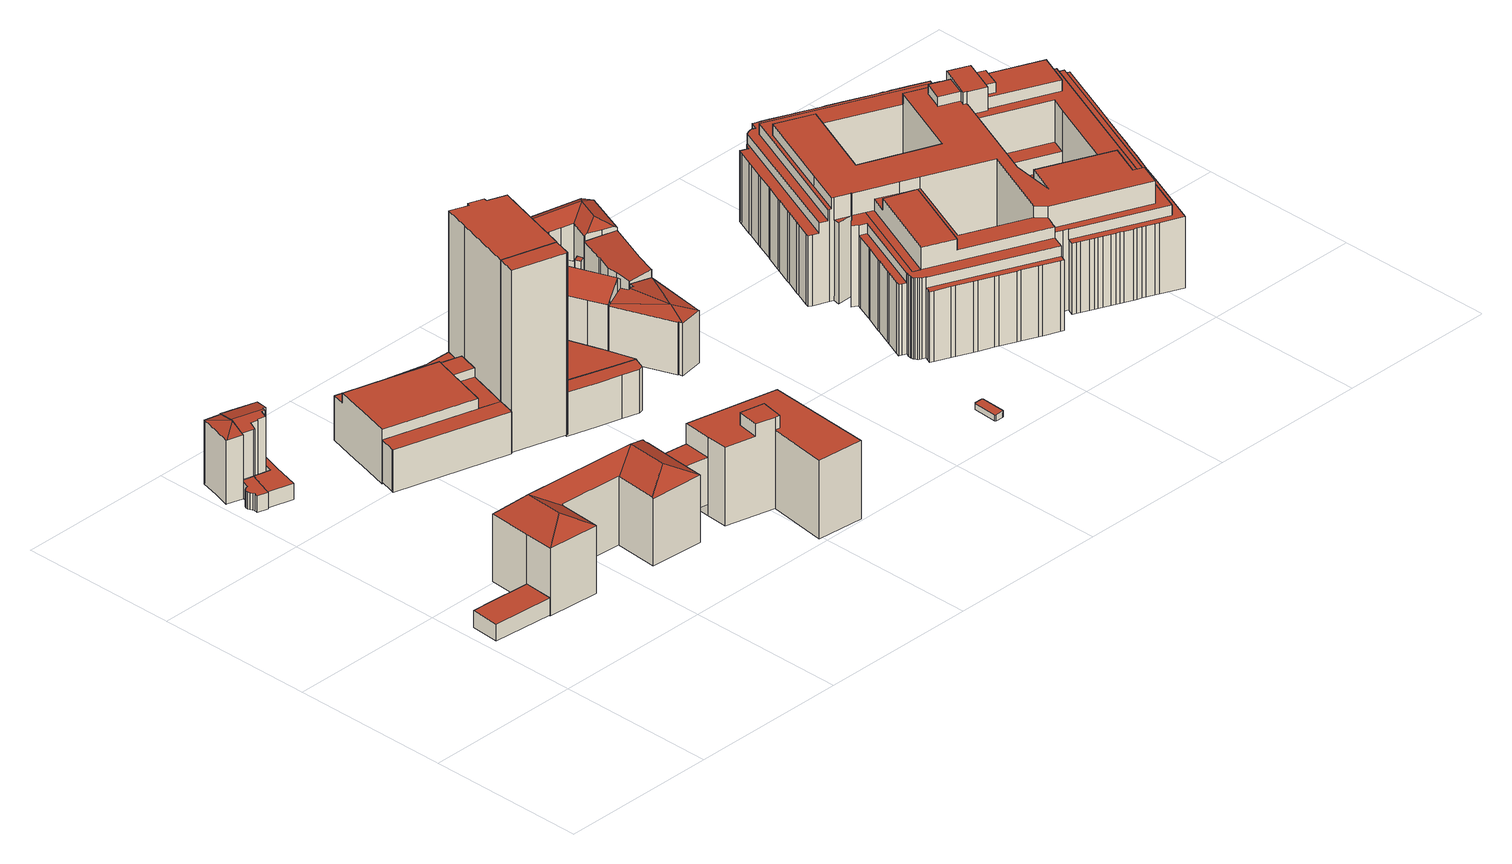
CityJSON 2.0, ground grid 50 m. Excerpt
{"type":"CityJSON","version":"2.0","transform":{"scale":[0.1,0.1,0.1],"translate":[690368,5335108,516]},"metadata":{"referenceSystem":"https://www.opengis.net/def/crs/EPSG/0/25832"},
"CityObjects":{
"building1":{"type":"Building","attributes":{"Gemeindeschluessel":"09162000","HoeheDach":"524.950","HoeheGrund":"519.699","Methode":"2000","NiedrigsteTraufeDesGebaeudes":"524.950","Geometrietyp2DReferenz":"3000","function":"31001_3091","roofType":"1000","measuredHeight":5.25},"geometry":[{"type":"MultiSurface","lod":"2","boundaries":[[[0,1,2,3,4,5]],[[6,7,8,9,10,11]],[[10,1,0,11]],[[11,0,5,6]],[[6,5,4,7]],[[7,4,3,8]],[[9,2,1,10]],[[8,3,2,9]]],"semantics":{"surfaces":[{"type":"RoofSurface"},{"type":"GroundSurface"},{"type":"WallSurface"}],"values":[0,1,2,2,2,2,2,2]}}]},
"building2":{"type":"Building","attributes":{"Gemeindeschluessel":"09162000","HoeheDach":"523.819","HoeheGrund":"518.450","Methode":"1000","NiedrigsteTraufeDesGebaeudes":"523.819","Geometrietyp2DReferenz":"3000","function":"31001_9998","roofType":"1000","measuredHeight":5.37},"geometry":[{"type":"MultiSurface","lod":"2","boundaries":[[[12,13,14,15]],[[16,17,18,19]],[[19,18,13,12]],[[20,21,17,16]],[[22,23,24,25]],[[26,27,28,29]],[[28,27,14,13,18,17,21,30,31,24,23,32,33,34]],[[35,31,30,36]],[[37,34,33,38]],[[36,30,21,20]],[[39,32,23,22]],[[25,24,31,35]],[[38,33,32,39]],[[29,28,34,37]],[[37,38,39,22,25,35,36,20,16,19,12,15,26,29]],[[15,14,27,26]]],"semantics":{"surfaces":[{"type":"WallSurface"},{"type":"RoofSurface"},{"type":"GroundSurface"}],"values":[0,0,0,0,0,0,1,0,0,0,0,0,0,0,2,0]}}]},
"building3":{"type":"Building","attributes":{"Gemeindeschluessel":"09162000","HoeheDach":"539.928","HoeheGrund":"518.290","Methode":"2000","NiedrigsteTraufeDesGebaeudes":"538.557","Geometrietyp2DReferenz":"3000","function":"31001_9998","roofType":"2100","measuredHeight":21.64,"storeysAboveGround":1},"geometry":[{"type":"MultiSurface","lod":"2","boundaries":[[[40,41,42,43]],[[44,45,46,43,42,47,48,49]],[[50,51,52,53]],[[54,55,41,40,56,57]],[[58,48,47,41,55,54]],[[44,49,51,50]],[[47,42,41]],[[52,51,49,48,58]],[[59,53,52,58,54,57]],[[46,45,44,50,53,59,57,56,40,43]]],"semantics":{"surfaces":[{"type":"WallSurface"},{"type":"RoofSurface"},{"type":"GroundSurface"}],"values":[0,0,0,0,1,0,1,1,0,2]}}]},
"building4":{"type":"Building","attributes":{"Gemeindeschluessel":"09162000","HoeheDach":"523.912","HoeheGrund":"518.830","Methode":"1000","NiedrigsteTraufeDesGebaeudes":"523.912","Geometrietyp2DReferenz":"3000","function":"31001_9998","roofType":"1000","measuredHeight":5.08},"geometry":[{"type":"MultiSurface","lod":"2","boundaries":[[[60,61,62,63,64,65]],[[66,67,68,69]],[[70,71,72,73]],[[74,61,60,65,75,76,66,69,70,73,77,78,79]],[[73,72,80,77]],[[63,62,81,82,83,80,72,71,68,67,84,85,64]],[[61,74,79,82,81,62]],[[76,84,67,66]],[[64,85,84,76,75,65]],[[69,68,71,70]],[[77,80,83,78]],[[78,83,82,79]]],"semantics":{"surfaces":[{"type":"WallSurface"},{"type":"GroundSurface"},{"type":"RoofSurface"}],"values":[0,0,0,1,0,2,0,0,0,0,0,0]}}]},
"building5":{"type":"Building","attributes":{"Gemeindeschluessel":"09162000","HoeheDach":"539.920","HoeheGrund":"518.340","Methode":"2000","NiedrigsteTraufeDesGebaeudes":"538.572","Geometrietyp2DReferenz":"3000","function":"31001_9998","roofType":"3100","measuredHeight":21.58,"storeysAboveGround":6},"geometry":[{"type":"MultiSurface","lod":"2","boundaries":[[[86,87,88,89]],[[90,91,92,93]],[[94,95,96,97]],[[98,99,100,101,102,103]],[[43,42,87,86]],[[104,105,42,43,106,44]],[[93,92,107,50]],[[108,100,99,98,94,97,109,110,111,90,93,50,44,106,43,86,89,112,113]],[[110,114,115,111]],[[89,88,116,112]],[[108,117,101,100]],[[50,107,104,44]],[[113,118,117,108]],[[92,91,115,114,119,96,95,103,102,105,104,107]],[[112,116,118,113]],[[109,119,114,110]],[[97,96,119,109]],[[98,103,95,94]],[[102,101,117,118,116,88,87,42,105]],[[111,115,91,90]]],"semantics":{"surfaces":[{"type":"WallSurface"},{"type":"GroundSurface"},{"type":"RoofSurface"}],"values":[0,0,0,0,0,0,0,1,0,0,0,0,0,2,0,0,0,0,2,0]}}]},
"building6":{"type":"Building","attributes":{"Gemeindeschluessel":"09162000","HoeheDach":"545.720","HoeheGrund":"519.269","Methode":"2000","NiedrigsteTraufeDesGebaeudes":"528.050","Geometrietyp2DReferenz":"3000","function":"31001_3091","roofType":"3100","measuredHeight":26.45,"storeysAboveGround":4},"geometry":[{"type":"MultiSurface","lod":"2","boundaries":[[[120,121,122,123]],[[124,125,126,127,128,129]],[[130,126,125,131]],[[132,133,134,135]],[[136,137,138,139]],[[140,141,133,132]],[[142,143,144,145]],[[146,147,148,149]],[[136,150,151,152,137]],[[153,154,155,156]],[[156,155,157,158]],[[159,160,161,162]],[[124,129,163,164]],[[123,122,147,146]],[[165,166,167,168]],[[165,169,170,171,172,166]],[[173,174,175,145,144]],[[176,177,178,121,120]],[[179,180,181,182]],[[183,184,185,186,187,167,166,172]],[[176,188,184,183,189,177]],[[190,134,133,141,191,148,147,122,121]],[[192,193,194,195]],[[175,174,154,153]],[[131,161,160,130]],[[172,171,189,183]],[[163,129,128,196,197,198]],[[182,135,134,190,199,179]],[[200,187,186,201]],[[142,198,197,143]],[[157,193,192,158]],[[121,178,199,190]],[[149,148,191,202]],[[203,159,162,164,163,198,142,145,175,153,156,158,192,195,169,165,168,200,201,204,188,176,120,123,146,149,202,140,132,135,182,181,150,136,139,205]],[[201,186,185,204]],[[206,196,128,127]],[[159,203,207,160]],[[126,152,151,180,179,199,178,177,189,171,170,194,193,157,155,154,174,173,127]],[[206,127,173,144,143]],[[131,125,124,164,162,161]],[[139,138,208,205]],[[202,191,141,140]],[[204,185,184,188]],[[181,180,151,150]],[[195,194,170,169]],[[130,160,207,208,138,137,152,126]],[[168,167,187,200]],[[197,196,206,143]],[[207,203,205,208]]],"semantics":{"surfaces":[{"type":"WallSurface"},{"type":"RoofSurface"},{"type":"GroundSurface"}],"values":[0,1,1,0,0,0,0,0,0,0,0,0,0,0,0,0,0,0,0,1,0,1,0,0,1,0,0,0,0,0,0,0,0,2,0,1,0,1,1,0,0,0,0,0,0,1,0,1,0]}}]},
"building7":{"type":"Building","attributes":{"Gemeindeschluessel":"09162000","HoeheDach":"532.484","HoeheGrund":"519.090","Methode":"1000","NiedrigsteTraufeDesGebaeudes":"532.484","Geometrietyp2DReferenz":"3000","function":"31001_9998","roofType":"1000","measuredHeight":13.39},"geometry":[{"type":"MultiSurface","lod":"2","boundaries":[[[209,210,211,212]],[[213,214,215,216]],[[217,218,219,220]],[[221,220,219,222,214,213]],[[214,222,219,218,223,211,210,215]],[[216,215,210,209]],[[224,223,218,217]],[[212,211,223,224]],[[220,221,213,216,209,212,224,217]]],"semantics":{"surfaces":[{"type":"WallSurface"},{"type":"RoofSurface"},{"type":"GroundSurface"}],"values":[0,0,0,0,1,0,0,0,2]}}]},
"building8":{"type":"Building","attributes":{"Gemeindeschluessel":"09162000","HoeheDach":"535.836","HoeheGrund":"518.490","Methode":"2000","NiedrigsteTraufeDesGebaeudes":"532.509","Geometrietyp2DReferenz":"3000","function":"31001_9998","roofType":"1000","measuredHeight":17.35,"storeysAboveGround":3},"geometry":[{"type":"MultiSurface","lod":"2","boundaries":[[[225,226,227,228,229,230,231,232,233,234,235,236,237,238,239,240,241,242]],[[229,218,223,230]],[[238,243,244,239]],[[245,246,247,248,249,250,251]],[[252,243,238,237,236,253]],[[254,255,256,257,258,253,236,235,234,233,232]],[[229,228,227,259,260,261,218]],[[262,249,248,263,264,265,266,258,257]],[[227,226,225,242,267,268,264,263,259]],[[251,250,249,262,257,256,255,254]],[[260,259,263,248,247]],[[231,230,223,245,251,254,232]],[[266,265,264,268,267,269,270,244,243,252,253,258]],[[270,269,267,242,241,240,239,244]],[[223,218,261,246,245]],[[261,260,247,246]]],"semantics":{"surfaces":[{"type":"GroundSurface"},{"type":"WallSurface"},{"type":"RoofSurface"}],"values":[0,1,1,1,1,1,1,1,1,2,2,1,2,1,2,1]}}]},
"building9":{"type":"Building","attributes":{"Gemeindeschluessel":"09162000","HoeheDach":"535.146","HoeheGrund":"520.124","Methode":"1000","NiedrigsteTraufeDesGebaeudes":"535.146","Geometrietyp2DReferenz":"3000","function":"31001_3091","roofType":"1000","measuredHeight":15.02,"storeysAboveGround":3},"geometry":[{"type":"MultiSurface","lod":"2","boundaries":[[[271,272,273,274]],[[275,276,274,273]],[[271,274,276,277]],[[272,271,277,278]],[[278,277,276,275]],[[273,272,278,275]]],"semantics":{"surfaces":[{"type":"WallSurface"},{"type":"RoofSurface"},{"type":"GroundSurface"}],"values":[0,0,1,0,0,2]}}]},
"building10":{"type":"Building","attributes":{"Gemeindeschluessel":"09162000","HoeheDach":"577.444","HoeheGrund":"519.500","Methode":"1000","NiedrigsteTraufeDesGebaeudes":"577.444","Geometrietyp2DReferenz":"3000","function":"31001_9998","roofType":"1000","measuredHeight":57.94},"geometry":[{"type":"MultiSurface","lod":"2","boundaries":[[[279,280,281,282,283,284,285]],[[286,281,280,287]],[[288,282,281,286]],[[289,290,291,288,286,287,292]],[[290,284,283,291]],[[287,280,279,292]],[[289,285,284,290]],[[292,279,285,289]],[[291,283,282,288]]],"semantics":{"surfaces":[{"type":"RoofSurface"},{"type":"WallSurface"},{"type":"GroundSurface"}],"values":[0,1,1,2,1,1,1,1,1]}}]},
"building11":{"type":"Building","attributes":{"Gemeindeschluessel":"09162000","HoeheDach":"545.590","HoeheGrund":"516.567","Methode":"2000","NiedrigsteTraufeDesGebaeudes":"541.628","Geometrietyp2DReferenz":"3000","function":"31001_3091","roofType":"1000","measuredHeight":29.02,"storeysAboveGround":6},"geometry":[{"type":"MultiSurface","lod":"2","boundaries":[[[293,294,295,296,297]],[[298,299,295,294,300,301]],[[302,303,304,305]],[[306,307,299,298,302,305,308]],[[309,310,306,308]],[[311,312,293,297]],[[300,294,293,312]],[[306,310,313,307]],[[301,303,302,298]],[[309,308,305,304]],[[311,297,296,314]],[[311,314,315,313,310,309,304,303,301,300,312]],[[314,296,295,315]],[[299,307,313,315,295]]],"semantics":{"surfaces":[{"type":"RoofSurface"},{"type":"WallSurface"},{"type":"GroundSurface"}],"values":[0,1,1,2,1,1,1,1,1,1,1,0,1,1]}}]},
"building12":{"type":"Building","attributes":{"Gemeindeschluessel":"09162000","HoeheDach":"577.497","HoeheGrund":"518.710","Methode":"1000","NiedrigsteTraufeDesGebaeudes":"577.497","Geometrietyp2DReferenz":"3000","function":"31001_9998","roofType":"1000","measuredHeight":58.79,"storeysAboveGround":16},"geometry":[{"type":"MultiSurface","lod":"2","boundaries":[[[316,317,318,319]],[[320,321,322,323]],[[324,325,326,327]],[[328,329,330,318,317,322,321,331,326,325,332]],[[333,328,332,334]],[[323,322,317,316]],[[334,332,325,324]],[[319,318,330,335]],[[334,324,327,336,320,323,316,319,335,337,333]],[[335,330,329,337]],[[327,326,331,336]],[[336,331,321,320]],[[337,329,328,333]]],"semantics":{"surfaces":[{"type":"WallSurface"},{"type":"RoofSurface"},{"type":"GroundSurface"}],"values":[0,0,0,1,0,0,0,0,2,0,0,0,0]}}]},
"building13":{"type":"Building","attributes":{"Gemeindeschluessel":"09162000","HoeheDach":"532.474","HoeheGrund":"518.587","Methode":"1000","NiedrigsteTraufeDesGebaeudes":"532.474","Geometrietyp2DReferenz":"3000","function":"31001_9998","roofType":"1000","measuredHeight":13.89},"geometry":[{"type":"MultiSurface","lod":"2","boundaries":[[[338,339,340,341,342,343,344,345,346]],[[347,341,340,348]],[[349,343,342,350]],[[346,345,344,351,352,353]],[[348,340,339,354]],[[351,344,343,349]],[[350,342,341,347]],[[347,348,354,355,353,352,351,349,350]],[[355,354,339,338,346,353]]],"semantics":{"surfaces":[{"type":"RoofSurface"},{"type":"WallSurface"},{"type":"GroundSurface"}],"values":[0,1,1,1,1,1,1,2,1]}}]},
"building14":{"type":"Building","attributes":{"Gemeindeschluessel":"09162000","HoeheDach":"532.646","HoeheGrund":"518.720","Methode":"1000","NiedrigsteTraufeDesGebaeudes":"532.646","Geometrietyp2DReferenz":"3000","function":"31001_9998","roofType":"1000","measuredHeight":13.93,"storeysAboveGround":3},"geometry":[{"type":"MultiSurface","lod":"2","boundaries":[[[316,356,357,323]],[[358,335,359,360,361,319]],[[319,361,356,316]],[[362,363,364,365,366,367]],[[368,369,370,371]],[[372,373,374,375,364,363]],[[323,357,376,320]],[[376,357,356,361,360,359,377,370,369,373,372,363,362,367,378,379]],[[336,379,378,380]],[[371,370,377,337]],[[320,376,379,336]],[[380,378,367,366]],[[377,359,335,337]],[[371,337,335,358,319,316,323,320,336,380,366,365,364,375,374,368]],[[374,373,369,368]]],"semantics":{"surfaces":[{"type":"WallSurface"},{"type":"RoofSurface"},{"type":"GroundSurface"}],"values":[0,0,0,0,0,0,0,1,0,0,0,0,0,2,0]}}]},
"building15":{"type":"Building","attributes":{"Gemeindeschluessel":"09162000","HoeheDach":"540.760","HoeheGrund":"518.610","Methode":"2000","NiedrigsteTraufeDesGebaeudes":"521.775","Geometrietyp2DReferenz":"3000","function":"31001_9998","roofType":"3100","measuredHeight":22.15,"storeysAboveGround":6},"geometry":[{"type":"MultiSurface","lod":"2","boundaries":[[[381,382,383,384]],[[385,386,387,388,389]],[[390,391,389,388]],[[392,393,382,381]],[[394,395,386,385]],[[396,397,393,392]],[[398,399,400,401]],[[402,403,404,405,406]],[[407,408,409,410]],[[389,391,411,400,399,412,394,385]],[[401,411,391,390]],[[397,413,404,403]],[[414,415,413,397,396]],[[416,417,418,419]],[[387,386,403,402]],[[400,411,401]],[[409,420,421,422,410]],[[423,424,425,426]],[[427,428,424,423]],[[427,429,430,431,428]],[[387,402,406,414,396,392,381,384,432,429,427,423,426,433,407,410,422,421,434,435,416,419,436,398,401,390,388]],[[409,408,437,425,424,428,431,438,439,420]],[[426,425,437,433]],[[384,383,440,432]],[[436,412,399,398]],[[416,435,434,439,438,417]],[[413,415,405,404]],[[436,419,418,395,394,412]],[[432,440,430,429]],[[406,405,415,414]],[[431,430,440,383,382,393,397,403,386,395,418,417,438]],[[421,420,439,434]],[[433,437,408,407]]],"semantics":{"surfaces":[{"type":"WallSurface"},{"type":"RoofSurface"},{"type":"GroundSurface"}],"values":[0,0,0,0,0,0,0,0,0,1,0,0,0,0,0,0,0,0,0,0,2,1,0,0,0,0,1,0,0,0,1,0,0]}}]},
"building16":{"type":"Building","attributes":{"Gemeindeschluessel":"09162000","HoeheDach":"536.750","HoeheGrund":"518.686","Methode":"2000","NiedrigsteTraufeDesGebaeudes":"535.343","Geometrietyp2DReferenz":"3000","function":"31001_9998","roofType":"3200","measuredHeight":18.06,"storeysAboveGround":5},"geometry":[{"type":"MultiSurface","lod":"2","boundaries":[[[441,442,443,444]],[[445,442,446,447,448,449]],[[445,449,450,451,452,453]],[[454,455,456,457]],[[458,451,450,459]],[[460,444,443,461,462]],[[463,459,450,449,448]],[[464,452,451,458]],[[465,447,446,466]],[[467,468,469,445,453,470,471,456,455]],[[472,468,467,473]],[[466,446,442,441]],[[472,460,462,469,468]],[[457,456,471,474]],[[462,461,445,469]],[[464,475,470,453,452]],[[474,471,470,475]],[[473,467,455,454]],[[460,472,473,454,457,474,475,464,458,459,463,465,466,441,444]],[[461,443,442,445]],[[463,448,447,465]]],"semantics":{"surfaces":[{"type":"WallSurface"},{"type":"RoofSurface"},{"type":"GroundSurface"}],"values":[0,1,1,0,0,0,0,0,0,1,0,0,0,0,1,0,0,0,2,1,0]}}]},
"building17":{"type":"Building","attributes":{"Gemeindeschluessel":"09162000","HoeheDach":"522.110","HoeheGrund":"518.819","Methode":"2000","NiedrigsteTraufeDesGebaeudes":"522.110","Geometrietyp2DReferenz":"3000","function":"31001_2000","roofType":"1000","measuredHeight":3.29,"storeysAboveGround":1},"geometry":[{"type":"MultiSurface","lod":"2","boundaries":[[[476,477,478,479]],[[479,478,480,481]],[[482,483,484,485]],[[486,482,485,476,479,481,487,488]],[[481,480,489,487]],[[483,490,491,489,480,478,477,484]],[[488,491,490,486]],[[485,484,477,476]],[[486,490,483,482]],[[487,489,491,488]]],"semantics":{"surfaces":[{"type":"WallSurface"},{"type":"GroundSurface"},{"type":"RoofSurface"}],"values":[0,0,0,1,0,2,0,0,0,0]}}]},
"building18":{"type":"Building","attributes":{"Gemeindeschluessel":"09162000","HoeheDach":"522.070","HoeheGrund":"518.675","Methode":"1000","NiedrigsteTraufeDesGebaeudes":"522.070","Geometrietyp2DReferenz":"3000","function":"31001_2000","roofType":"9999","measuredHeight":3.4,"storeysAboveGround":1},"geometry":[{"type":"MultiSurface","lod":"2","boundaries":[[[492,493,494,495]],[[480,489,491,496,497,494,493,498]],[[499,492,495,500,501,502,503,504]],[[501,496,491,502]],[[495,494,497,500]],[[503,489,480,504]],[[502,491,489,503]],[[499,498,493,492]],[[504,480,498,499]],[[500,497,496,501]]],"semantics":{"surfaces":[{"type":"WallSurface"},{"type":"RoofSurface"},{"type":"GroundSurface"}],"values":[0,1,2,0,0,0,0,0,0,0]}}]},
"building19":{"type":"Building","attributes":{"Gemeindeschluessel":"09162000","HoeheDach":"521.227","HoeheGrund":"518.720","Methode":"3100","NiedrigsteTraufeDesGebaeudes":"521.227","Geometrietyp2DReferenz":"3000","function":"31001_2000","roofType":"1000","measuredHeight":2.51,"storeysAboveGround":1},"geometry":[{"type":"MultiSurface","lod":"2","boundaries":[[[502,501,505,506,466]],[[507,508,466,506]],[[508,507,509,510,511]],[[511,510,501,502]],[[509,507,506,505]],[[510,509,505,501]],[[508,511,502,466]]],"semantics":{"surfaces":[{"type":"GroundSurface"},{"type":"WallSurface"},{"type":"RoofSurface"}],"values":[0,1,2,1,1,1,1]}}]},
"building20":{"type":"Building","attributes":{"Gemeindeschluessel":"09162000","HoeheDach":"538.327","HoeheGrund":"518.700","Methode":"2000","NiedrigsteTraufeDesGebaeudes":"537.087","Geometrietyp2DReferenz":"3000","function":"51009_1610","roofType":"2100","measuredHeight":19.63},"geometry":[{"type":"MultiSurface","lod":"2","boundaries":[[[512,513,514,515]],[[515,516,517,512]],[[513,518,519,514]],[[514,519,516,515]],[[512,517,518,513]],[[516,519,518,517]]],"semantics":{"surfaces":[{"type":"GroundSurface"},{"type":"WallSurface"},{"type":"RoofSurface"}],"values":[0,1,1,1,1,2]}}]},
"building21":{"type":"Building","attributes":{"Gemeindeschluessel":"09162000","HoeheDach":"522.060","HoeheGrund":"518.661","Methode":"2000","NiedrigsteTraufeDesGebaeudes":"521.660","Geometrietyp2DReferenz":"3000","function":"31001_2000","roofType":"1000","measuredHeight":3.4,"storeysAboveGround":1},"geometry":[{"type":"MultiSurface","lod":"2","boundaries":[[[493,520,521,522,523,524]],[[525,524,523,526]],[[526,523,522,527]],[[528,521,520,495]],[[495,520,493,492]],[[527,522,521,528]],[[495,492,525,526,527,528]],[[492,493,524,525]]],"semantics":{"surfaces":[{"type":"RoofSurface"},{"type":"WallSurface"},{"type":"GroundSurface"}],"values":[0,1,1,1,1,1,2,1]}}]},
"building22":{"type":"Building","attributes":{"Gemeindeschluessel":"09162000","HoeheDach":"537.926","HoeheGrund":"518.534","Methode":"2000","NiedrigsteTraufeDesGebaeudes":"522.233","Geometrietyp2DReferenz":"3000","function":"31001_9998","roofType":"1000","measuredHeight":19.39,"storeysAboveGround":6},"geometry":[{"type":"MultiSurface","lod":"2","boundaries":[[[529,530,531,532,533,534,535,536,537,538,539,540,541]],[[542,531,530,543]],[[544,545,546,547,548,549,550,551,552,553,554]],[[555,537,536,556]],[[557,533,532,558]],[[542,543,559,560,561,562,563,564,565,566,567,568,569,570,555,556,571,572,557,558]],[[571,535,534,572]],[[562,546,545,563]],[[568,551,550,569]],[[564,544,554,565]],[[559,529,541,560]],[[566,553,552,567]],[[560,541,540,561]],[[565,554,553,566]],[[567,552,551,568]],[[569,550,549,570]],[[529,559,543,530]],[[572,534,533,557]],[[563,545,544,564]],[[547,539,538,548]],[[556,536,535,571]],[[555,570,549,548,538,537]],[[562,561,540,539,547,546]],[[531,542,558,532]]],"semantics":{"surfaces":[{"type":"RoofSurface"},{"type":"WallSurface"},{"type":"GroundSurface"}],"values":[0,1,0,1,1,2,1,1,1,1,1,1,1,1,1,1,1,1,1,1,1,1,1,1]}}]},
"building23":{"type":"Building","attributes":{"Gemeindeschluessel":"09162000","HoeheDach":"522.680","HoeheGrund":"518.640","Methode":"2000","NiedrigsteTraufeDesGebaeudes":"522.680","Geometrietyp2DReferenz":"3000","function":"51009_1610","roofType":"1000","measuredHeight":4.04},"geometry":[{"type":"MultiSurface","lod":"2","boundaries":[[[573,574,575,576,577]],[[576,578,579,577]],[[574,580,581,575]],[[575,581,578,576]],[[573,582,580,574]],[[579,578,581,580,582]],[[577,579,582,573]]],"semantics":{"surfaces":[{"type":"GroundSurface"},{"type":"WallSurface"},{"type":"RoofSurface"}],"values":[0,1,1,1,1,2,1]}}]},
"building24":{"type":"Building","attributes":{"Gemeindeschluessel":"09162000","HoeheDach":"521.210","HoeheGrund":"519.200","Methode":"2000","NiedrigsteTraufeDesGebaeudes":"521.210","Geometrietyp2DReferenz":"3000","function":"51009_1610","roofType":"1000","measuredHeight":2.01},"geometry":[{"type":"MultiSurface","lod":"2","boundaries":[[[583,584,585,586]],[[586,585,587,588]],[[589,590,583,586,588,591,592,593]],[[588,587,594,591]],[[595,596,594,587,585,584,597,598]],[[590,597,584,583]],[[589,598,597,590]],[[592,596,595,593]],[[593,595,598,589]],[[591,594,596,592]]],"semantics":{"surfaces":[{"type":"WallSurface"},{"type":"GroundSurface"},{"type":"RoofSurface"}],"values":[0,0,1,0,2,0,0,0,0,0]}}]},
"building25":{"type":"Building","attributes":{"Gemeindeschluessel":"09162000","HoeheDach":"541.510","HoeheGrund":"518.361","Methode":"2000","NiedrigsteTraufeDesGebaeudes":"522.062","Geometrietyp2DReferenz":"3000","function":"31001_9998","roofType":"3100","measuredHeight":23.15,"storeysAboveGround":6},"geometry":[{"type":"MultiSurface","lod":"2","boundaries":[[[599,600,601,602,603,604,605,606,607,608,609,610,611,612,613,614]],[[615,616,617]],[[618,619,620,621]],[[622,623,608,607]],[[610,624,625,611]],[[603,626,627,604]],[[609,628,624,610]],[[629,630,631,615,617]],[[613,616,615,614]],[[601,600,632,633,634]],[[622,620,619,617,635,624,628,623]],[[636,605,604,627]],[[607,606,637,638,621,620,622]],[[639,635,617,616]],[[629,617,619,640,634,633]],[[600,599,631,630,632]],[[636,627,626,641,638,637]],[[641,642,643,618,621,638]],[[643,640,619,618]],[[608,623,628,609]],[[626,603,602,642,641]],[[611,625,639,612]],[[631,599,614,615]],[[602,601,634,640,643,642]],[[639,616,613,612]],[[632,630,629,633]],[[635,639,625,624]],[[605,636,637,606]]],"semantics":{"surfaces":[{"type":"GroundSurface"},{"type":"RoofSurface"},{"type":"WallSurface"}],"values":[0,1,2,2,2,2,2,1,2,2,1,2,2,1,1,2,1,1,2,2,2,2,2,2,2,1,1,2]}}]},
"building26":{"type":"Building","attributes":{"name":"Berufsfachschule, Parkhaus Elisenhof","Gemeindeschluessel":"09162000","HoeheDach":"554.610","HoeheGrund":"517.770","Methode":"2000","NiedrigsteTraufeDesGebaeudes":"520.480","Geometrietyp2DReferenz":"3000","function":"31001_9998","roofType":"1000","measuredHeight":36.84,"storeysAboveGround":7},"geometry":[{"type":"MultiSurface","lod":"2","boundaries":[[[644,645,646,647,648,649]],[[650,651,652,653]],[[654,655,656,657]],[[658,659,660,661]],[[662,663,664,665]],[[666,667,668,669]],[[670,671,672,673]],[[674,675,676,677]],[[678,679,680,681]],[[674,677,682,683,684,685,686,687,688,689,690,654,657,691,692,693,694,695,696,697,645,644,698,699,700,701,702,703,704,705,706,707,708,709,710,711,712,713,714,715,716,717,718,719,720,721,722,723,670,673,724,725,726,727,728,729,730,731,732,733,734,735,736,737,650,653,738,739,740,741,742,743,744,745,746,747,748,749,678,681,750,751,752,753,662,665,754,755,756,757,758,759,760,761,762,763,764,765,766,767,768,769,770,771,772,773,774,775,776,777,778,779,780,781,782,783,784,785,786,787,788,789,790,791,792,793,794,795,796,797,798,799,800,801,802,803,804,805,806,807,808,809,810,811,812,813,814,815,816,817,818,819,820,821,822]],[[814,823,824,815]],[[801,825,826,802]],[[761,827,828,762]],[[829,830,831,832]],[[833,834,835,836]],[[776,837,838,777]],[[839,838,837,840,841,842,843,844,845,846,847,848,849,850,824,823,851,852,853,854,855,856,857,858,859,860,861,826,825,862,863,864,865,866,867,868,869,870,871,872,873,874,875,876,877,878,879,880,881,882]],[[807,857,856,808]],[[883,884,885,886]],[[887,888,889,890,891]],[[789,873,872,790]],[[722,721,892,893,894,895]],[[803,861,860,804]],[[790,872,871,791]],[[671,896,897,898,899,652,651,900,901,902,903,904,905,906,907,908,909,910,911,912,913,672]],[[811,853,852,812]],[[914,915,916,917]],[[918,919,920,921,922]],[[840,923,924,841]],[[925,926,927,928]],[[896,929,930,897]],[[931,932,933,934,935,936,937,938]],[[939,940,941,942]],[[730,907,906,731]],[[943,944,934,933,945,946,947,948,949,950,951,952,953,954,955,956,957,958,959,649,648,960,961]],[[914,917,962,963]],[[964,965,966,967,968,969,970,971,972,973,974,975,976]],[[794,868,867,795]],[[700,957,956,701]],[[709,976,975,710]],[[831,977,978,979,832]],[[830,980,977,831]],[[782,880,879,783]],[[714,971,970,715]],[[699,958,957,700]],[[836,835,981,982,983,984,916,915]],[[768,985,986,769]],[[809,855,854,810]],[[758,987,988,759]],[[693,989,990,694]],[[816,850,849,817]],[[780,882,881,781]],[[740,991,992,741]],[[993,994,834,833]],[[806,858,857,807]],[[928,927,995,996]],[[705,952,951,706]],[[936,997,943,998,999,1000,937]],[[785,877,876,786]],[[1001,1002,1003,660,659,886]],[[728,909,908,729]],[[698,959,958,699]],[[1004,1005,1006,1007]],[[683,1008,1009,684]],[[770,1010,1011,771]],[[765,1012,1013,766]],[[681,680,1014,750]],[[784,878,877,785]],[[776,775,1015,923,840,837]],[[764,1016,1012,765]],[[812,852,851,813]],[[1017,1004,1007,1018]],[[754,1019,1020,755]],[[1021,887,891,1022,676,675,1023,1024,924,923,1015,1025,1026]],[[796,866,865,797]],[[1027,1028,1029,1030]],[[797,865,864,798]],[[935,934,944,1031]],[[712,973,972,713]],[[766,1013,1032,767]],[[791,871,870,792]],[[763,1033,1016,764]],[[941,940,1034,1035,1036,1017,1018,1037]],[[1038,1009,1008,1039,890,1040,1041,921,938,937,1000,1042,1043]],[[710,975,974,711]],[[682,1039,1008,683]],[[841,924,1024,842]],[[752,1044,1045,753]],[[775,774,1046,1047,1025,1015]],[[732,905,904,733]],[[685,1048,1049,686]],[[832,979,1050,829]],[[757,1051,987,758]],[[716,969,968,717]],[[690,1052,655,654]],[[839,882,780,779,778]],[[1042,1053,1054,1043]],[[921,920,931,938]],[[942,941,1037,1055]],[[1056,1041,1040,1057]],[[787,875,874,788]],[[706,951,950,707]],[[718,717,968,967,947,946]],[[753,1045,663,662]],[[818,848,847,819]],[[657,656,1058,691]],[[735,902,901,736]],[[708,707,950,949,965,964]],[[741,992,1059,742]],[[810,854,853,811]],[[1060,1061,894,893]],[[685,684,1009,1038,961,960,1062,1048]],[[658,661,1063,1064]],[[727,910,909,728]],[[697,1065,646,645]],[[795,867,866,796]],[[713,972,971,714]],[[883,886,659,658,1064]],[[733,904,903,734]],[[1066,1067,666,669]],[[1025,1047,1068,1026]],[[661,660,1003,1063]],[[743,1069,1070,744]],[[674,822,844,843,1023,675]],[[1071,1072,994,993,1073]],[[1057,918,922,1056]],[[1035,1006,1005,1036]],[[756,1074,1051,757]],[[887,1021,1075,1076,1077,888]],[[931,920,919,1078,889,888,1077,995,927,926,1079,1080,993,833,836,915,914,963,983,982,1081,1050,979,978,1029,1028,1082,895,894,1061,1083,932]],[[773,1084,1046,774]],[[737,900,651,650]],[[808,856,855,809]],[[760,1085,827,761]],[[703,954,953,704]],[[759,988,1085,760]],[[762,828,1033,763]],[[715,970,969,716]],[[1086,1087,1088,1089]],[[704,953,952,705]],[[793,869,868,794]],[[694,990,1090,695]],[[1054,1053,999,998]],[[963,962,984,983]],[[1091,1090,990,989,1092,1058,656,655,1052,1093,1094,1095,1049,1048,1062,647,646,1065]],[[1000,999,1053,1042]],[[740,739,898,897,930,991]],[[682,677,676,1022,1039]],[[798,864,863,799]],[[783,879,878,784]],[[771,1011,1096,772]],[[890,889,1078,1040]],[[692,1092,989,693]],[[744,1070,1097,745]],[[718,946,945,719]],[[746,1098,1099,747]],[[747,1099,1100,748]],[[1062,960,648,647]],[[723,722,895,1082,1101,1102]],[[977,980,1068,1047,1046,1084,1103,1088,1087,1102,1101,1027,1030]],[[996,995,1077,1076]],[[665,664,1019,754]],[[792,870,869,793]],[[644,649,959,698]],[[966,948,947,967]],[[745,1097,1098,746]],[[750,1014,1104,751]],[[1060,893,892]],[[738,899,898,739]],[[673,672,913,724]],[[804,860,859,805]],[[817,849,848,818]],[[821,845,844,822]],[[1105,1080,1079,1106]],[[981,1107,1034,940,939,1075,1021,1026,1068,980,1081,982]],[[687,1095,1094,688]],[[891,890,1039,1022]],[[1031,944,943,997]],[[721,720,1083,1061,1060,892]],[[767,1032,985,768]],[[751,1104,1044,752]],[[755,1020,1074,756]],[[691,1058,1092,692]],[[711,974,973,712]],[[695,1090,1091,696]],[[802,826,861,803]],[[922,921,1041,1056]],[[734,903,902,735]],[[769,986,1010,770]],[[736,901,900,737]],[[1107,981,835,834,994,1072]],[[1057,1040,1078,919,918]],[[819,847,846,820]],[[1108,1103,1084,773,772,1096]],[[1107,1072,1071,1055,1037,1018,1007,1006,1035,1034]],[[696,1091,1065,697]],[[670,723,1102,1087,1086,929,896,671]],[[749,1109,679,678]],[[842,1024,1023,843]],[[729,908,907,730]],[[1106,1079,926,925]],[[725,912,911,726]],[[1089,1088,1103,1108]],[[813,851,823,814]],[[1001,1067,1066,1002]],[[708,964,976,709]],[[1029,978,977,1030]],[[943,961,1038,1043,1054,998]],[[653,652,899,738]],[[1110,1105,1106,925,928,996,1076,1075,939,942,1055,1071,1073,668,667,1111]],[[820,846,845,821]],[[702,955,954,703]],[[689,1093,1052,690]],[[748,1100,1109,749]],[[686,1049,1095,687]],[[724,913,912,725]],[[965,949,948,966]],[[1067,1111,667,666]],[[1036,1005,1004,1017]],[[742,1059,1069,743]],[[786,876,875,787]],[[788,874,873,789]],[[916,984,962,917]],[[720,719,945,933,932,1083]],[[815,824,850,816]],[[731,906,905,732]],[[936,935,1031,997]],[[1108,1096,1011,1010,986,985,1032,1013,1012,1016,1033,828,827,1085,988,987,1051,1074,1020,1019,664,663,1045,1044,1104,1014,680,679,1109,1100,1099,1098,1097,1070,1069,1059,992,991,930,929,1086,1089]],[[829,1050,1081,980,830]],[[688,1094,1093,689]],[[799,863,862,800]],[[800,862,825,801]],[[726,911,910,727]],[[805,859,858,806]],[[781,881,880,782]],[[1101,1082,1028,1027]],[[777,838,839,778]],[[1110,1111,1067,1001,886,885]],[[884,1105,1110,885]],[[1080,1105,884,883,1064,1063,1003,1002,1066,669,668,1073,993]],[[701,956,955,702]]],"semantics":{"surfaces":[{"type":"WallSurface"},{"type":"GroundSurface"},{"type":"RoofSurface"}],"values":[0,0,0,0,0,0,0,0,0,1,0,0,0,2,0,0,2,0,2,0,0,0,0,0,2,0,0,0,0,0,0,0,0,0,2,0,2,0,0,0,0,0,0,0,0,0,0,0,0,0,0,0,0,0,0,0,0,0,0,2,0,0,2,0,0,0,0,0,0,0,0,0,0,2,0,0,0,0,0,0,0,0,2,2,0,0,0,0,0,0,0,0,0,0,0,0,0,0,0,0,0,0,0,0,0,0,0,0,0,0,0,0,2,0,0,0,0,0,0,2,0,0,0,0,0,2,0,0,0,2,0,0,0,0,0,0,0,0,0,0,0,0,2,0,2,0,0,0,0,0,0,0,0,0,0,0,0,0,0,2,0,0,0,0,0,0,0,2,0,0,0,0,0,0,0,0,0,0,0,0,0,0,0,0,0,0,0,0,0,0,2,0,0,0,0,0,0,0,0,0,0,0,0,0,0,0,0,0,0,2,0,0,0,0,0,0,0,0,0,0,0,0,2,0,0,0,2,2,0,0,0,0,0,0,0,0,0,0,0,0,0]}}]}
},
"vertices":[
[195,250,90],[202,342,90],[169,344,90],[86,351,90],[10,355,90],[4,265,90],[4,265,37],[10,355,37],[86,351,37],[169,344,37],[202,342,37],[195,250,37],
[30,1170,25],[30,1170,78],[33,1182,78],[33,1182,25],[92,1243,25],[92,1243,78],[62,1161,78],[62,1161,25],[56,1252,25],[56,1252,78],[34,1217,25],[34,1217,78],[39,1219,78],[39,1219,25],[29,1187,25],[29,1187,78],[26,1193,78],[26,1193,25],[54,1245,78],[46,1220,78],[29,1213,78],[26,1207,78],[25,1200,78],[46,1220,25],[54,1245,25],[25,1200,25],[26,1207,25],[29,1213,25],
[35,1370,23],[35,1370,226],[86,1358,226],[86,1358,23],[69,1298,23],[70,1301,23],[70,1302,23],[70,1302,239],[70,1301,239],[69,1298,239],[56,1252,23],[56,1252,227],[54,1245,226],[54,1245,23],[4,1259,226],[19,1311,226],[19,1311,23],[4,1259,23],[5,1259,226],[5,1259,23],
[65,1160,28],[139,1140,28],[139,1140,79],[65,1160,79],[62,1161,79],[62,1161,28],[96,1242,28],[96,1242,79],[144,1230,79],[144,1230,28],[152,1256,28],[152,1256,79],[157,1276,79],[157,1276,28],[163,1225,28],[77,1202,28],[92,1243,28],[167,1274,28],[172,1284,28],[180,1282,28],[167,1274,79],[163,1225,79],[180,1282,79],[172,1284,79],[92,1243,79],[77,1202,79],
[87,1361,23],[87,1361,226],[139,1346,226],[139,1346,23],[96,1242,23],[96,1242,226],[92,1243,226],[92,1243,23],[157,1276,23],[157,1276,238],[152,1256,233],[152,1256,23],[167,1274,23],[169,1279,23],[172,1284,23],[172,1284,238],[169,1279,239],[167,1274,238],[69,1298,237],[72,1306,239],[72,1306,23],[56,1252,226],[180,1282,23],[127,1263,23],[126,1260,23],[103,1265,23],[153,1342,23],[196,1330,23],[126,1260,232],[103,1265,232],[153,1342,226],[180,1282,238],[196,1330,226],[127,1263,233],
[523,453,33],[523,453,120],[524,456,120],[524,456,33],[572,357,252],[572,355,251],[657,395,297],[291,422,297],[368,368,249],[369,372,252],[647,268,297],[561,224,250],[545,458,33],[545,458,120],[549,457,120],[549,457,33],[747,435,33],[747,435,248],[746,428,248],[746,428,33],[541,460,33],[541,460,120],[195,250,33],[195,250,248],[202,342,248],[202,342,33],[532,457,33],[532,457,120],[532,463,120],[532,463,33],[630,444,33],[630,444,249],[744,435,250],[320,468,33],[320,468,248],[328,468,248],[328,468,33],[368,465,248],[368,465,33],[730,209,33],[730,209,248],[561,219,246],[561,219,33],[369,372,33],[572,357,33],[410,468,33],[410,468,120],[415,468,120],[415,468,33],[409,461,33],[409,461,248],[409,462,248],[409,462,120],[211,476,248],[211,477,247],[211,477,33],[431,459,33],[431,459,249],[523,453,248],[549,451,249],[576,448,249],[576,448,33],[549,451,33],[431,460,120],[431,463,120],[425,464,120],[426,475,120],[416,475,120],[431,463,33],[431,460,248],[549,452,120],[540,463,120],[383,463,33],[383,463,248],[402,462,248],[402,462,33],[360,238,249],[360,237,248],[360,237,33],[549,452,248],[416,475,33],[426,475,33],[540,463,33],[739,334,33],[425,464,33],[746,416,33],[282,300,297],[739,334,248],[746,416,248],
[346,977,31],[346,977,165],[360,1026,165],[360,1026,31],[696,872,31],[696,872,165],[344,970,165],[344,970,31],[713,927,31],[713,927,165],[698,871,165],[698,871,31],[697,872,31],[697,872,165],[705,929,165],[705,929,31],
[788,1187,25],[771,1125,25],[767,1113,25],[752,1059,25],[713,927,25],[705,929,25],[646,946,25],[360,1026,25],[387,1124,25],[396,1159,25],[414,1225,25],[425,1265,25],[428,1265,25],[554,1229,25],[710,1193,25],[718,1193,25],[770,1192,25],[790,1191,25],[554,1229,166],[710,1193,166],[646,946,165],[685,1078,165],[685,1078,193],[704,1144,193],[704,1144,198],[685,1078,198],[646,946,198],[428,1265,166],[425,1265,166],[360,1026,198],[387,1124,198],[396,1159,198],[414,1225,198],[414,1225,166],[767,1113,193],[752,1059,193],[752,1059,165],[416,1225,198],[771,1125,193],[771,1125,166],[704,1144,166],[416,1225,166],[790,1191,166],[788,1187,166],[770,1192,166],[718,1193,166],
[876,400,191],[876,400,41],[746,416,41],[746,416,191],[739,334,41],[739,334,191],[869,313,191],[869,313,41],
[860,825,614],[863,824,614],[865,829,614],[879,879,614],[874,881,614],[713,927,614],[698,871,614],[865,829,35],[863,824,35],[879,879,35],[698,871,35],[713,927,35],[874,881,35],[860,825,35],
[970,290,296],[958,222,296],[1017,207,296],[1032,204,296],[1045,274,296],[863,244,6],[1017,207,6],[958,222,256],[863,244,256],[869,313,6],[869,313,256],[876,400,256],[876,400,6],[1138,5,6],[991,19,6],[1163,339,6],[1163,339,256],[1138,5,256],[1045,274,256],[970,290,256],[991,19,256],[1032,204,256],[1017,207,256],
[898,1164,27],[898,1164,615],[896,1153,615],[896,1153,27],[847,1171,27],[847,1171,615],[851,1181,615],[851,1181,27],[767,1113,27],[767,1113,615],[790,1191,615],[790,1191,27],[874,881,615],[879,879,615],[953,1132,615],[795,1191,615],[713,927,615],[874,881,27],[713,927,27],[953,1132,27],[795,1191,27],[879,879,27],
[958,802,165],[1030,782,165],[1081,767,165],[1095,771,165],[1110,808,165],[1048,826,165],[879,879,165],[865,831,165],[865,829,165],[1095,771,26],[1081,767,26],[1048,826,26],[1110,808,26],[879,879,26],[865,831,26],[865,829,26],[1030,782,26],[958,802,26],
[898,1164,166],[851,1181,166],[952,1132,27],[953,1132,166],[952,1132,166],[896,1153,166],[962,1166,166],[999,1162,166],[999,1162,27],[962,1166,27],[858,1180,27],[858,1180,166],[1110,808,27],[1110,808,166],[1048,826,166],[1048,826,27],[1015,1113,166],[1082,907,166],[1082,907,27],[1015,1113,27],[847,1171,166],[879,879,166],[832,1185,166],[795,1191,166],[832,1185,27],
[1308,1108,26],[1308,1108,196],[1265,1092,235],[1265,1092,26],[1269,1213,58],[1269,1213,196],[1269,1213,26],[1289,1212,26],[1289,1212,58],[1315,1210,26],[1315,1210,58],[1288,1160,26],[1288,1160,196],[1244,1280,71],[1244,1280,196],[1283,1175,26],[1283,1175,196],[1316,1257,26],[1316,1257,68],[1317,1211,59],[1317,1211,26],[1276,1193,26],[1276,1193,196],[1276,1193,229],[1294,1200,229],[1294,1200,26],[1214,1012,26],[1214,1012,196],[1194,1066,196],[1194,1066,26],[1317,1211,58],[1316,1260,68],[1283,1175,229],[1300,1182,26],[1300,1182,229],[1238,1289,26],[1238,1289,198],[1242,1280,197],[1242,1280,26],[1126,1247,196],[1126,1247,26],[1162,1152,26],[1223,1013,26],[1223,1013,204],[1216,1010,198],[1216,1010,26],[1268,1029,26],[1268,1029,245],[1286,1035,26],[1286,1035,234],[1271,1030,248],[1286,1036,26],[1215,1012,26],[1128,1247,26],[1182,1268,26],[1316,1260,26],[1215,1012,198],[1183,1269,248],[1128,1247,197],[1286,1036,234],
[1395,1023,27],[1395,1023,193],[1366,819,193],[1366,819,27],[1319,879,208],[1319,1031,205],[1317,1014,205],[1310,1016,206],[1301,1014,208],[1295,1011,206],[1286,1035,206],[1268,1029,203],[1224,1013,196],[1214,1012,27],[1214,1012,193],[1215,1012,194],[1215,1012,27],[1286,1035,27],[1295,1011,27],[1291,808,27],[1365,819,194],[1291,808,194],[1310,1016,27],[1268,1029,27],[1317,1014,27],[1319,1031,27],[1286,820,193],[1287,820,194],[1291,810,194],[1223,1013,196],[1216,1010,194],[1287,820,27],[1286,820,27],[1216,1010,27],[1223,1013,27],
[1295,1011,28],[1295,1011,61],[1286,1035,61],[1286,1035,28],[1286,1036,61],[1286,1036,28],[1317,1014,28],[1317,1014,61],[1310,1016,61],[1310,1016,28],[1319,1031,28],[1291,1035,28],[1309,1032,28],[1291,1035,61],[1319,1031,61],[1309,1032,61],
[1308,1108,27],[1308,1108,61],[1317,1112,61],[1317,1112,27],[1315,1090,61],[1317,1104,61],[1265,1092,61],[1265,1092,27],[1317,1104,27],[1315,1090,27],[1309,1032,27],[1291,1035,27],[1286,1036,27],
[1326,1088,27],[1320,1034,27],[1320,1034,52],[1319,1031,52],[1326,1088,52],[1315,1090,52],[1309,1032,52],
[1269,1213,27],[1289,1212,27],[1294,1200,27],[1276,1193,27],[1276,1193,223],[1269,1213,223],[1289,1212,211],[1294,1200,211],
[1317,1112,59],[1318,1171,57],[1315,1170,57],[1305,1166,58],[1288,1160,61],[1288,1160,27],[1305,1166,27],[1315,1170,27],[1318,1171,27],
[1326,1088,212],[1320,1034,213],[1319,1031,213],[1395,1023,219],[1396,1029,219],[1417,1089,219],[1469,1221,219],[1427,1237,215],[1381,1254,211],[1379,1255,211],[1347,1170,211],[1350,1169,211],[1330,1120,211],[1319,1031,25],[1320,1034,25],[1315,1199,62],[1319,1189,62],[1335,1175,62],[1347,1170,62],[1379,1255,62],[1377,1255,62],[1374,1247,62],[1328,1255,62],[1316,1257,62],[1317,1211,62],[1315,1210,62],[1381,1254,25],[1427,1237,25],[1396,1029,25],[1395,1023,25],[1326,1088,25],[1330,1120,25],[1350,1169,25],[1335,1175,25],[1319,1189,25],[1315,1199,25],[1315,1210,25],[1317,1211,25],[1316,1257,25],[1328,1255,25],[1374,1247,25],[1377,1255,25],[1469,1221,25],[1417,1089,25],
[1318,1293,26],[1328,1336,26],[1365,1328,26],[1355,1285,26],[1335,1289,26],[1355,1285,67],[1335,1289,67],[1328,1336,67],[1365,1328,67],[1318,1293,67],
[1706,129,32],[1706,129,52],[1732,129,52],[1732,129,32],[1734,126,52],[1734,126,32],[1700,50,32],[1704,127,32],[1730,49,32],[1727,47,32],[1702,47,32],[1730,49,52],[1702,47,52],[1727,47,52],[1704,127,52],[1700,50,52],
[1469,1221,24],[1427,1237,24],[1381,1254,24],[1377,1255,24],[1374,1247,24],[1328,1255,24],[1335,1289,24],[1355,1285,24],[1365,1328,24],[1328,1336,24],[1324,1336,24],[1271,1348,24],[1281,1394,24],[1290,1435,24],[1505,1388,24],[1522,1358,24],[1522,1358,228],[1505,1388,228],[1468,1350,255],[1403,1318,61],[1403,1318,228],[1365,1327,228],[1365,1327,61],[1365,1328,228],[1328,1336,228],[1271,1348,228],[1281,1394,228],[1374,1247,73],[1328,1255,75],[1324,1336,228],[1438,1275,255],[1461,1224,233],[1469,1221,228],[1427,1237,233],[1387,1252,233],[1381,1254,229],[1310,1385,255],[1335,1289,68],[1355,1285,68],[1358,1295,66],[1290,1435,228],[1379,1255,228],[1375,1248,73],[1377,1255,72],[1379,1255,72],
[1811,410,18],[1806,399,18],[1806,399,243],[1809,407,243],[1809,407,276],[1811,410,276],[1949,1227,18],[1949,1227,243],[1972,1217,243],[1972,1217,18],[2033,289,18],[2033,289,243],[1987,309,243],[1987,309,18],[2356,560,45],[2356,560,68],[2410,688,68],[2410,688,45],[2194,1192,18],[2194,1192,276],[2205,1187,276],[2205,1187,18],[2630,719,178],[2630,719,311],[2406,813,311],[2406,813,178],[1785,804,18],[1785,804,243],[1774,809,243],[1774,809,18],[2241,296,18],[2241,296,276],[2227,302,276],[2227,302,18],[2101,1231,18],[2101,1231,276],[2113,1226,276],[2113,1226,18],[2195,316,18],[2189,304,18],[2185,294,18],[2166,247,18],[2161,236,18],[2150,240,18],[2103,260,18],[2091,265,18],[2045,285,18],[1975,314,18],[1929,333,18],[1917,338,18],[1871,358,18],[1859,363,18],[1813,382,18],[1801,387,18],[1799,415,18],[1794,418,18],[1790,422,18],[1787,426,18],[1784,431,18],[1783,437,18],[1783,440,18],[1784,442,18],[1785,448,18],[1790,460,18],[1777,465,18],[1768,470,18],[1772,481,18],[1792,528,18],[1797,539,18],[1816,586,18],[1821,597,18],[1841,644,18],[1846,655,18],[1865,702,18],[1870,714,18],[1853,725,18],[1889,760,18],[1839,759,18],[1843,779,18],[1832,784,18],[1778,820,18],[1798,866,18],[1802,878,18],[1822,925,18],[1827,936,18],[1846,983,18],[1851,994,18],[1871,1041,18],[1876,1052,18],[1895,1099,18],[1900,1111,18],[1920,1157,18],[1924,1169,18],[1944,1215,18],[1977,1229,18],[1982,1233,18],[1988,1236,18],[1995,1239,18],[2002,1241,18],[2010,1242,18],[2021,1237,18],[2031,1260,18],[2043,1255,18],[2055,1250,18],[2077,1241,18],[2089,1236,18],[2136,1216,18],[2147,1211,18],[2159,1207,18],[2171,1202,18],[2217,1182,18],[2229,1177,18],[2252,1168,18],[2264,1163,18],[2275,1158,18],[2287,1153,18],[2310,1143,18],[2322,1138,18],[2333,1133,18],[2345,1128,18],[2368,1119,18],[2380,1114,18],[2391,1109,18],[2403,1104,18],[2426,1094,18],[2438,1089,18],[2449,1085,18],[2496,1065,18],[2507,1060,18],[2478,990,18],[2463,956,18],[2510,936,18],[2530,982,18],[2541,978,18],[2553,973,18],[2576,963,18],[2588,958,18],[2599,953,18],[2611,948,18],[2634,939,18],[2646,934,18],[2657,929,18],[2669,924,18],[2692,914,18],[2704,909,18],[2715,904,18],[2727,899,18],[2750,890,18],[2762,885,18],[2831,855,18],[2754,670,18],[2729,612,18],[2709,565,18],[2705,554,18],[2685,507,18],[2680,496,18],[2661,449,18],[2656,437,18],[2636,391,18],[2631,379,18],[2612,332,18],[2534,147,18],[2464,176,18],[2452,181,18],[2430,191,18],[2418,196,18],[2406,200,18],[2394,205,18],[2371,215,18],[2360,220,18],[2348,225,18],[2336,230,18],[2313,239,18],[2301,244,18],[2290,249,18],[2278,254,18],[2255,264,18],[2243,269,18],[2232,274,18],[2348,225,244],[2336,230,244],[2656,437,244],[2636,391,244],[2322,1138,276],[2333,1133,276],[2231,751,110],[2335,996,110],[2102,1095,110],[1996,846,110],[2417,838,347],[2417,838,386],[2407,842,386],[2407,842,347],[2530,982,244],[2541,978,244],[2553,973,244],[2518,956,244],[2793,839,244],[2515,177,244],[2240,294,244],[2232,274,244],[2243,269,244],[2255,264,244],[2278,254,244],[2290,249,244],[2301,244,244],[2313,239,244],[2360,220,244],[2371,215,244],[2394,205,244],[2406,200,244],[2418,196,244],[2430,191,244],[2452,181,244],[2464,176,244],[2534,147,244],[2612,332,244],[2631,379,244],[2661,449,244],[2680,496,244],[2685,507,244],[2705,554,244],[2709,565,244],[2729,612,244],[2754,670,244],[2831,855,244],[2762,885,244],[2750,890,244],[2727,899,244],[2715,904,244],[2704,909,244],[2692,914,244],[2669,924,244],[2657,929,244],[2646,934,244],[2634,939,244],[2611,948,244],[2599,953,244],[2588,958,244],[2308,581,68],[2286,529,68],[2510,435,68],[2531,485,68],[2491,215,276],[2491,215,347],[2204,336,347],[2204,336,311],[2204,336,276],[1839,759,276],[1843,778,276],[1843,778,347],[1843,779,347],[1803,796,243],[1987,1236,243],[1982,1233,243],[1977,1229,243],[1944,1215,243],[1924,1169,243],[1920,1157,243],[1900,1111,243],[1895,1099,243],[1876,1052,243],[1871,1041,243],[1851,994,243],[1846,983,243],[1827,936,243],[1822,925,243],[1802,878,243],[1798,866,243],[1778,820,243],[2354,885,347],[2414,859,347],[2414,859,377],[2354,885,377],[2276,594,110],[2276,594,347],[2073,681,347],[2073,681,311],[2073,681,110],[2518,956,276],[2793,839,276],[2307,488,311],[2307,488,347],[2529,393,347],[2529,393,311],[1803,796,276],[1987,1236,276],[2016,705,347],[1889,759,347],[1889,759,276],[1926,743,276],[1926,743,275],[1950,733,275],[1950,733,311],[2016,705,311],[2717,833,311],[2717,833,347],[2675,735,347],[2675,735,311],[1827,443,276],[1803,453,276],[1853,725,276],[1870,714,276],[1869,711,276],[1890,702,276],[1789,460,276],[1790,460,276],[1785,448,276],[1784,442,276],[1783,440,276],[1783,437,276],[1784,431,276],[1787,426,276],[1790,422,276],[1794,418,276],[1799,415,276],[2168,254,276],[2185,293,276],[2380,946,377],[2380,946,347],[1777,465,244],[1789,460,244],[1890,702,244],[1869,711,244],[1865,702,244],[1846,655,244],[1841,644,244],[1821,597,244],[1816,586,244],[1797,539,244],[1792,528,244],[1772,481,244],[1768,470,244],[2102,1095,311],[2102,1095,347],[1996,846,347],[2335,996,311],[2451,946,386],[2451,946,347],[2440,920,347],[2440,920,377],[2426,1094,276],[2438,1089,276],[2275,1158,276],[2287,1153,276],[1917,338,243],[1871,358,243],[1988,1236,276],[1995,1239,276],[2416,836,347],[2416,836,386],[2488,296,347],[2488,296,311],[1827,443,275],[1827,443,347],[1928,681,347],[1928,681,311],[2610,672,68],[2386,767,68],[2362,708,68],[2509,821,378],[2534,881,378],[2505,894,378],[2479,834,378],[2189,304,311],[2185,294,311],[2449,1085,276],[2496,1065,276],[2380,1114,276],[2391,1109,276],[2136,1216,276],[2510,936,276],[2368,1119,276],[2509,821,347],[2479,834,347],[2217,1182,276],[2229,1177,276],[2745,821,276],[2195,316,276],[2240,294,276],[2515,177,276],[2466,955,276],[2461,942,276],[1883,892,311],[1883,892,347],[1988,1143,347],[1988,1143,311],[1803,453,275],[2403,1104,276],[2345,1128,276],[2515,919,347],[2505,894,347],[2534,881,347],[2474,820,347],[2185,293,311],[2195,316,311],[2179,366,311],[1977,451,311],[2025,645,311],[1923,403,311],[2159,1207,276],[2171,1202,276],[2463,956,311],[2466,955,311],[2166,247,243],[2161,236,243],[2231,751,347],[2264,1163,276],[2045,285,243],[2025,645,347],[1923,403,347],[2474,820,311],[1977,451,110],[2179,366,110],[1975,314,243],[2002,1241,276],[1887,760,276],[1887,760,347],[2168,254,243],[2362,708,45],[2308,581,45],[1801,387,243],[2386,767,178],[2610,672,178],[2461,942,311],[2010,1242,276],[2021,1237,276],[2470,812,311],[2470,812,386],[2416,836,311],[2252,1168,276],[2745,821,311],[2519,283,311],[2519,283,347],[2179,366,347],[2266,391,347],[2286,529,347],[2335,996,347],[1837,782,347],[1889,760,347],[2478,990,311],[2310,1143,276],[1828,786,276],[1828,786,311],[2005,1209,311],[2005,1209,276],[1859,363,243],[1813,382,243],[1929,333,243],[2091,265,243],[2103,260,243],[2150,240,243],[2507,1060,276],[2031,1260,276],[2043,1255,276],[2055,1250,276],[2077,1241,276],[1837,782,311],[1832,784,311],[2484,1005,311],[2147,1211,276],[2286,529,311],[2266,391,311],[2515,919,386],[2484,1005,276],[2089,1236,276],[2510,435,311],[2610,672,311]
]}
